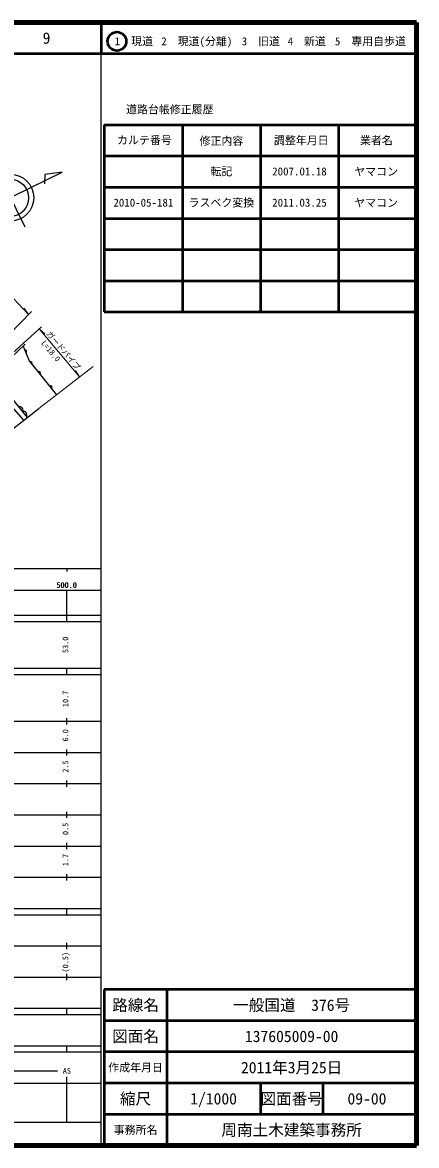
# Model space of a CAD drawing. Units: millimetres at full size, sheet at 1:1000; details may follow other scales. Extents: x 40000 to 680000, y 20000 to 380000.
# Drawn here: x 553782 to 680000, y 20000 to 380000 of the extents above; entities that cross this region are included whole.
import ezdxf
from ezdxf.enums import TextEntityAlignment as Align

# ---------------------------------------------------------------- set-up
doc = ezdxf.new("R2010")
doc.units = ezdxf.units.MM
doc.header["$LTSCALE"] = 1000
for name, color, linetype, lineweight in [('M-BGD', 7, 'Continuous', 25), ('M-BMK-OTRS', 5, 'Continuous', 25), ('M-BMK-SRVR', 3, 'Continuous', 25), ('M-STR-HTXT', 7, 'Continuous', 13), ('M-TTL', 2, 'Continuous', 140), ('M-TTL-BAND', 7, 'Continuous', 25), ('M-TTL-FRAM', 2, 'Continuous', 50), ('M-TTL-LINE', 7, 'Continuous', 50)]:
    doc.layers.add(name, color=color, linetype=linetype, lineweight=lineweight)
doc.layers.add('M-TTL-TXT', color=7, linetype='Continuous')
doc.styles.add('ＭＳ ゴシック', font='')
doc.styles.get('ＭＳ ゴシック').set_extended_font_data('MS Gothic')

msp = doc.modelspace()

# ---------------------------------------------------------------- hatches: boundary and pattern name
at = {"layer": 'M-BGD'}
for points in [[(554454, 275019), (554827, 274102, 0.82183)], [(556781, 270397), (556157, 271166, -0.82183)], [(559329, 267255), (558686, 268047, -0.41421), (559404, 267972, -0.41421)], [(563108, 262595), (562466, 263387, -0.41421), (563183, 263312, -0.41421)]]:
    msp.add_hatch(color=256, dxfattribs=at).paths.add_polyline_path(points)

# ---------------------------------------------------------------- linework, layer by layer
msp.add_line((554181, 252509), (542583, 265776), dxfattribs=at)
for points in [[(554671, 276876), (547949, 270494), (546449, 266435), (550100, 259895), (555313, 253390)], [(553969, 276210), (555889, 271496), (564677, 260661)]]:
    msp.add_lwpolyline(points, dxfattribs=at)
for centre, radius, start, end in [((554550, 274523), 505, 303.3378, 100.996), ((556393, 270720), 505, 320.21498, 117.87317), ((559008, 267651), 510, 309.04407, 129.04407), ((562787, 262991), 510, 309.04407, 129.04407), ((552905, 255820), 1050, 328.7121, 108.7121), ((554139, 254281), 1050, 328.7121, 108.7121)]:
    msp.add_arc(centre, radius, start, end, dxfattribs=at)
at = {"layer": 'M-BMK-OTRS'}
msp.add_line((539846, 241360), (559034, 256283), dxfattribs=at)
at = {"layer": 'M-BMK-SRVR'}
for p, q in [((536878, 317475), (566517, 332052)), ((545255, 333296), (554523, 314452)), ((560899, 331302), (560875, 328301)), ((566517, 332052), (560899, 331302))]:
    msp.add_line(p, q, dxfattribs=at)
for centre, radius in [((549908, 323836), 7500), ((549763, 323775), 6000)]:
    msp.add_circle(centre, radius, dxfattribs=at)
at = {"layer": 'M-STR-HTXT'}
for p, q in [((555668, 286358), (554276, 288380)), ((539208, 269499), (556667, 287381)), ((542042, 266259), (559900, 282480)), ((559169, 281816), (572072, 266398)), ((559169, 281816), (560991, 280171)), ((559034, 256283), (576390, 269747)), ((572072, 266398), (570774, 268481))]:
    msp.add_line(p, q, dxfattribs=at)
msp.add_lwpolyline([(424950, 341408), (438005, 340744), (449568, 339870), (460691, 338723), (467177, 337792), (471899, 336977), (480582, 334841), (491336, 331378), (499071, 328416), (505672, 325367), (512266, 321949), (517763, 318776), (521712, 316270), (528076, 311957), (532938, 308235), (537084, 304848), (541640, 300915), (547065, 295704), (550936, 291513), (555668, 286358)], dxfattribs=at)
at = {"layer": 'M-TTL'}
for p, q in [((680000, 380000), (40000, 380000)), ((680000, 20000), (680000, 380000)), ((40000, 20000), (680000, 20000))]:
    msp.add_line(p, q, dxfattribs=at)
at = {"layer": 'M-TTL-BAND'}
for p, q in [((579000, 20000), (579000, 370000)), ((40000, 205000), (579000, 205000)), ((568000, 205000), (568000, 204000)), ((68000, 198000), (579000, 198000)), ((568000, 188000), (568000, 198000)), ((40000, 190000), (579000, 190000)), ((40000, 188000), (579000, 188000)), ((40000, 173000), (579000, 173000)), ((568000, 171000), (568000, 173000)), ((40000, 171000), (579000, 171000)), ((40000, 156000), (579000, 156000)), ((568000, 155000), (568000, 157000)), ((46000, 146000), (579000, 146000)), ((568000, 145000), (568000, 147000)), ((568000, 135000), (568000, 137000)), ((52000, 136000), (579000, 136000)), ((46000, 126000), (579000, 126000)), ((568000, 125000), (568000, 127000)), ((52000, 116000), (579000, 116000)), ((568000, 115000), (568000, 117000)), ((46000, 106000), (579000, 106000)), ((568000, 105000), (568000, 107000)), ((40000, 96000), (579000, 96000)), ((40000, 94000), (579000, 94000)), ((568000, 94000), (568000, 96000)), ((49000, 84000), (579000, 84000)), ((568000, 83000), (568000, 85000)), ((40000, 74000), (579000, 74000)), ((568000, 73000), (568000, 75000)), ((40000, 64000), (579000, 64000)), ((40000, 62000), (579000, 62000)), ((568000, 62000), (568000, 64000)), ((40000, 52000), (579000, 52000)), ((568000, 50000), (568000, 52000)), ((40000, 50000), (579000, 50000)), ((71000, 44000), (565000, 44000)), ((40000, 40000), (579000, 40000)), ((568000, 27500), (568000, 42000)), ((68000, 27500), (579000, 27500))]:
    msp.add_line(p, q, dxfattribs=at)
at = {"layer": 'M-TTL-FRAM'}
for p, q in [((580000, 347197), (580000, 287197)), ((580000, 347197), (680000, 347197)), ((580000, 287197), (680000, 287197)), ((680000, 70000), (580000, 70000)), ((580000, 70000), (580000, 20000))]:
    msp.add_line(p, q, dxfattribs=at)
at = {"layer": 'M-TTL-LINE'}
for p, q in [((579000, 380000), (579000, 370000)), ((40000, 370000), (680000, 370000)), ((605000, 347197), (605000, 287197)), ((630000, 347197), (630000, 287197)), ((655000, 347197), (655000, 287197)), ((580000, 337197), (680000, 337197)), ((580000, 327197), (680000, 327197)), ((580000, 317197), (680000, 317197)), ((580000, 307197), (680000, 307197)), ((580000, 297197), (680000, 297197)), ((600000, 70000), (600000, 20000)), ((680000, 60000), (580000, 60000)), ((680000, 50000), (580000, 50000)), ((680000, 40000), (580000, 40000)), ((630000, 40000), (630000, 30000)), ((650000, 40000), (650000, 30000)), ((680000, 30000), (580000, 30000))]:
    msp.add_line(p, q, dxfattribs=at)
msp.add_circle((584031, 373958), 3000, dxfattribs=at)

# ---------------------------------------------------------------- texts
at = {"layer": 'M-STR-HTXT', "style": 'ＭＳ ゴシック'}
for s, p in [('ガードパイプ', (560828, 279834)), ('L=18.0', (559213, 276771))]:
    msp.add_text(s, height=1833, rotation=309.925, dxfattribs=at).set_placement(p, align=Align.BOTTOM_LEFT)
at = {"layer": 'M-TTL-BAND', "style": 'ＭＳ ゴシック'}
for s, p in [('500.0', (567844, 198195)), ('500.0', (568000, 198195)), ('AS', (568000, 42500))]:
    msp.add_text(s, height=1833, dxfattribs=at).set_placement(p, align=Align.BOTTOM_CENTER)
for s, p in [('53.0', (569000, 180500)), ('10.7', (569000, 163174)), ('6.0', (569000, 151500)), ('2.5', (569000, 141500)), ('0.5', (569000, 121500)), ('1.7', (569000, 111500)), ('(0.5)', (569000, 78764))]:
    msp.add_text(s, height=1833, rotation=90, dxfattribs=at).set_placement(p, align=Align.BOTTOM_CENTER)
at = {"layer": 'M-TTL-TXT', "style": 'ＭＳ ゴシック'}
for s, height, p in [('9', 3666, (561497, 375000)), ('1\u3000現道', 2566, (589448, 373958)), ('2\u3000現道(分離)', 2566, (609619, 373958)), ('3\u3000旧道', 2566, (630121, 373958)), ('4\u3000新道', 2566, (644824, 373958)), ('5\u3000専用自歩道', 2566, (665228, 373958)), ('道路台帳修正履歴', 2566, (600968, 352113)), ('カルテ番号', 2566, (592839, 342277)), ('修正内容', 2566, (617509, 342023)), ('調整年月日', 2566, (643089, 342197)), ('業者名', 2566, (667134, 342197)), ('転記', 2566, (617500, 332245)), ('2007.01.18', 2566, (642500, 332245)), ('ヤマコン', 2566, (667077, 332189)), ('2010-05-181', 2566, (592500, 322245)), ('ラスベク変換', 2566, (617500, 322245)), ('2011.03.25', 2566, (642500, 322245)), ('ヤマコン', 2566, (667077, 322189)), ('路線名', 3666, (590000, 65000)), ('路線名', 3666, (590000, 65000)), ('一般国道\u3000376号', 3666, (640000, 65000)), ('図面名', 3666, (590000, 55000)), ('図面名', 3666, (590000, 55000)), ('137605009-00', 3666, (640000, 55000)), ('2011年3月25日', 3666, (640000, 45000)), ('作成年月日', 2566, (590000, 45000)), ('作成年月日', 2566, (590000, 45000)), ('縮尺', 3666, (590000, 35000)), ('縮尺', 3666, (590000, 35000)), ('1/1000', 3666, (615000, 35000)), ('図面番号', 3666, (640000, 35000)), ('図面番号', 3666, (640000, 35000)), ('09-00', 3666, (664125, 35000)), ('事務所名', 2566, (590000, 25000)), ('事務所名', 2566, (590000, 25000)), ('周南土木建築事務所', 3666, (640000, 25000))]:
    msp.add_text(s, height=height, dxfattribs=at).set_placement(p, align=Align.MIDDLE_CENTER)

doc.saveas('drawing.dxf')
